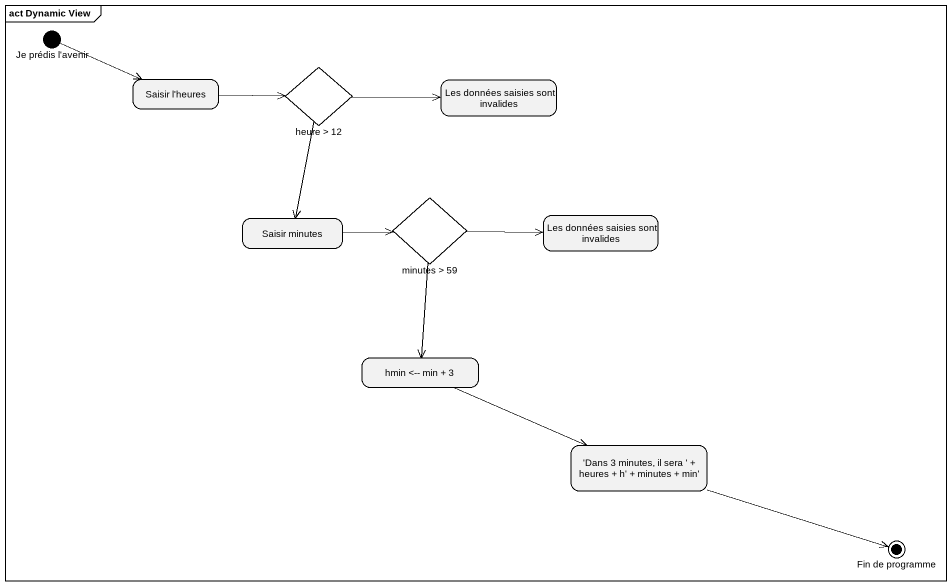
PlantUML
@startuml
mainframe act Dynamic View
hide empty description
state "Je prédis l'avenir" as Je_prédis_l_avenir <<start>>
state "heure > 12" as heure_12 <<choice>>
state "Saisir l'heures" as Saisir_l_heures
state "Les données saisies sont invalides" as Les_données_saisies_sont
state "Saisir minutes" as Saisir_minutes
state "minutes > 59" as minutes_59 <<choice>>
state "Les données saisies sont invalides" as Les_données_saisies_sont_2
state "hmin <-- min + 3" as hmin_min_3
state "'Dans 3 minutes, il sera ' + heures + h' + minutes + min'" as Dans_3_minutes_il_sera
state "Fin de programme" as Fin_de_programme <<end>>
Je_prédis_l_avenir -right-> Saisir_l_heures
heure_12 -right-> Les_données_saisies_sont
heure_12 --> Saisir_minutes
Saisir_l_heures -right-> heure_12
Saisir_minutes -right-> minutes_59
minutes_59 -right-> Les_données_saisies_sont_2
minutes_59 --> hmin_min_3
hmin_min_3 -right-> Dans_3_minutes_il_sera
Dans_3_minutes_il_sera -right-> Fin_de_programme
@enduml
